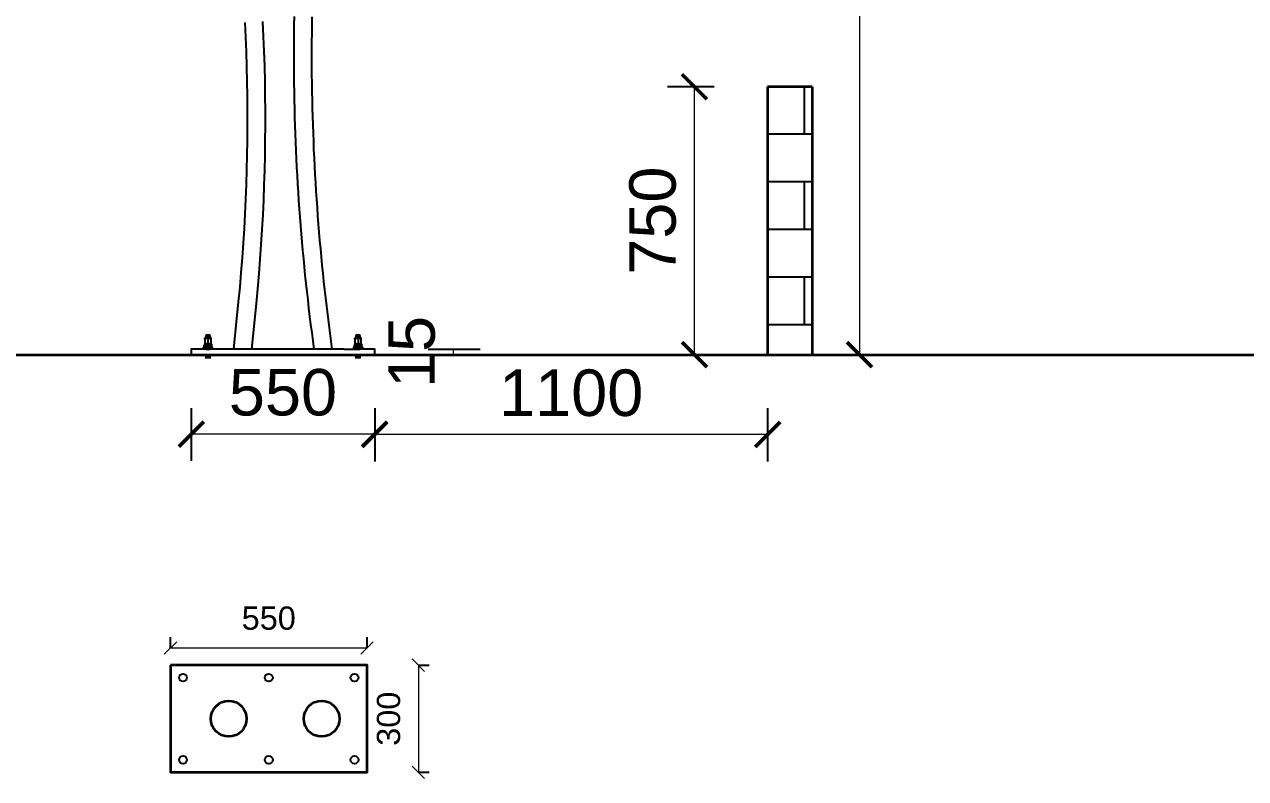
# Model space of a CAD drawing. Header units: millimetres. Extents: x 19543921 to 20171754, y -3528062 to -3222959.
# Drawn here: x 19561023 to 19564441, y -3278922 to -3276811 of the extents above; entities that cross this region are included whole.
import ezdxf

# ---------------------------------------------------------------- set-up
doc = ezdxf.new("R2010")
doc.units = ezdxf.units.MM
doc.header["$MEASUREMENT"] = 0
doc.header["$PDMODE"] = 35
doc.layers.get('Defpoints').update_dxf_attribs({"color": 169})
doc.layers.add('Dimension', color=4, linetype='Continuous', lineweight=9)
doc.layers.add('wall', color=1, linetype='Continuous', lineweight=35)
doc.styles.add('ordinary', font='arial.ttf')
doc.dimstyles.new('Copy of outer dimension', dxfattribs={"dimtxt": 65, "dimasz": 35, "dimexe": 30, "dimexo": 150, "dimgap": 50, "dimtad": 1, "dimdec": 0, "dimrnd": 5, "dimzin": 12, "dimdsep": 46, "dimtxsty": 'ordinary', "dimblk1": 'OBLIQUE', "dimblk2": 'OBLIQUE', "dimsah": 1, "dimcen": 0.09, "dimclrd": 256, "dimclre": 256, "dimclrt": 256, "dimadec": 0, "dimazin": 3, "dimtfac": 1, "dimtdec": 0, "dimtix": 1, "dimtmove": 1, "dimatfit": 2, "dimldrblk": 'leaderarrow', "dimfxl": 30, "dimfxlon": 1, "dimtolj": 1, "dimtzin": 12, "dimlwd": -1, "dimarcsym": 0})
doc.dimstyles.new('outer dimension', dxfattribs={"dimtxt": 130, "dimasz": 70, "dimexe": 75, "dimexo": 150, "dimgap": 50, "dimtad": 1, "dimdec": 0, "dimrnd": 5, "dimzin": 12, "dimdsep": 46, "dimtxsty": 'ordinary', "dimblk": 'ARCHTICK', "dimcen": 0.09, "dimclrd": 256, "dimclre": 256, "dimclrt": 256, "dimadec": 0, "dimazin": 3, "dimtfac": 1, "dimtdec": 0, "dimtix": 1, "dimtmove": 1, "dimatfit": 2, "dimldrblk": 'ARCHTICK', "dimfxl": 75, "dimfxlon": 1, "dimtolj": 1, "dimtzin": 12, "dimlwd": -1, "dimarcsym": 0})

# ---------------------------------------------------------------- blocks, each defined once
blk = doc.blocks.new('_OBLIQUE')
at = {"color": 0, "linetype": 'ByBlock'}
blk.add_line((-0.5, -0.5), (0.5, 0.5), dxfattribs=at)
blk = doc.blocks.new('*D24')
at = {"layer": 'Defpoints', "color": 0, "linetype": 'Continuous', "ltscale": 1000, "transparency": 16777216}
for p in [(19561981.7, -3278556.8), (19561431.7, -3278604.8), (19561981.7, -3278604.8)]:
    blk.add_point(p, dxfattribs=at)
at = {"layer": 'Dimension', "linetype": 'Continuous', "lineweight": -2, "ltscale": 1000, "transparency": 16777216}
for p, q in [((19561431.7, -3278556.8), (19561431.7, -3278526.8)), ((19561981.7, -3278556.8), (19561981.7, -3278526.8))]:
    blk.add_line(p, q, dxfattribs=at)
at = {"layer": 'Dimension', "ltscale": 1000, "transparency": 16777216}
blk.add_line((19561431.7, -3278556.8), (19561981.7, -3278556.8), dxfattribs=at)
at = {"layer": 'Dimension', "linetype": 'Continuous', "ltscale": 1000, "transparency": 16777216, "xscale": 35, "yscale": 35, "zscale": 35, "rotation": 180}
blk.add_blockref('_OBLIQUE', (19561431.7, -3278556.8), dxfattribs=at)
at = {"layer": 'Dimension', "linetype": 'Continuous', "ltscale": 1000, "transparency": 16777216, "xscale": 35, "yscale": 35, "zscale": 35}
blk.add_blockref('_OBLIQUE', (19561981.7, -3278556.8), dxfattribs=at)
at = {"layer": 'Dimension', "linetype": 'Continuous', "ltscale": 1000, "transparency": 16777216, "insert": (19561706.7, -3278473.6), "char_height": 65, "attachment_point": 5, "style": 'ordinary'}
blk.add_mtext('\\A1;550', dxfattribs=at)
blk = doc.blocks.new('leaderarrow')
at = {"linetype": 'Continuous'}
blk.add_line((0, 0), (-1, 0), dxfattribs=at)
at = {"linetype": 'Continuous', "const_width": 0.177}
blk.add_lwpolyline([(-0.5, 0.5), (0, 0), (-0.5, -0.5)], dxfattribs=at)
blk = doc.blocks.new('*D25')
at = {"layer": 'Defpoints', "color": 0, "linetype": 'Continuous', "ltscale": 1000, "transparency": 16777216}
for p in [(19561981.7, -3278604.8), (19561981.7, -3278904.8), (19562125.5, -3278904.8)]:
    blk.add_point(p, dxfattribs=at)
at = {"layer": 'Dimension', "linetype": 'Continuous', "lineweight": -2, "ltscale": 1000, "transparency": 16777216}
for p, q in [((19562125.5, -3278604.8), (19562155.5, -3278604.8)), ((19562125.5, -3278904.8), (19562155.5, -3278904.8))]:
    blk.add_line(p, q, dxfattribs=at)
at = {"layer": 'Dimension', "ltscale": 1000, "transparency": 16777216}
blk.add_line((19562125.5, -3278604.8), (19562125.5, -3278904.8), dxfattribs=at)
at = {"layer": 'Dimension', "linetype": 'Continuous', "ltscale": 1000, "transparency": 16777216, "xscale": 35, "yscale": 35, "zscale": 35}
for p, rotation in [((19562125.5, -3278604.8), 90), ((19562125.5, -3278904.8), 270)]:
    blk.add_blockref('_OBLIQUE', p, dxfattribs=dict(at, rotation=rotation))
at = {"layer": 'Dimension', "linetype": 'Continuous', "ltscale": 1000, "transparency": 16777216, "insert": (19562042.3, -3278754.8), "char_height": 65, "attachment_point": 5, "rotation": 90, "style": 'ordinary'}
blk.add_mtext('\\A1;300', dxfattribs=at)
blk = doc.blocks.new('_ArchTick')
at = {"color": 0, "linetype": 'ByBlock', "const_width": 0.15}
blk.add_lwpolyline([(-0.5, -0.5), (0.5, 0.5)], dxfattribs=at)
blk = doc.blocks.new('*D26')
at = {"layer": 'Defpoints', "color": 0, "linetype": 'Continuous', "ltscale": 1000, "transparency": 16777216}
for p in [(19563233.9, -3274738.2), (19563095.7, -3277735.8), (19563359.9, -3277735.8)]:
    blk.add_point(p, dxfattribs=at)
at = {"layer": 'Dimension', "linetype": 'Continuous', "lineweight": -2, "ltscale": 1000, "transparency": 16777216}
for p, q in [((19563359.9, -3274738.2), (19563434.9, -3274738.2)), ((19563284.9, -3277735.8), (19563434.9, -3277735.8))]:
    blk.add_line(p, q, dxfattribs=at)
at = {"layer": 'Dimension', "ltscale": 1000, "transparency": 16777216}
blk.add_line((19563359.9, -3274738.2), (19563359.9, -3277735.8), dxfattribs=at)
at = {"layer": 'Dimension', "linetype": 'Continuous', "ltscale": 1000, "transparency": 16777216, "xscale": 70, "yscale": 70, "zscale": 70}
for p, rotation in [((19563359.9, -3274738.2), 90), ((19563359.9, -3277735.8), 270)]:
    blk.add_blockref('_ArchTick', p, dxfattribs=dict(at, rotation=rotation))
at = {"layer": 'Dimension', "linetype": 'Continuous', "ltscale": 1000, "transparency": 16777216, "insert": (19563243.5, -3276237), "char_height": 130, "attachment_point": 5, "rotation": 90, "style": 'ordinary'}
blk.add_mtext('\\A1;3000', dxfattribs=at)
blk = doc.blocks.new('*D28')
at = {"layer": 'Defpoints', "color": 0, "linetype": 'Continuous', "ltscale": 1000, "transparency": 16777216}
for p in [(19561489.6, -3277735.8), (19562003.2, -3277735.8), (19561489.6, -3277958.3)]:
    blk.add_point(p, dxfattribs=at)
at = {"layer": 'Dimension', "linetype": 'Continuous', "lineweight": -2, "ltscale": 1000, "transparency": 16777216}
for p, q in [((19561489.6, -3277885.8), (19561489.6, -3278033.3)), ((19562003.2, -3277885.8), (19562003.2, -3278033.3))]:
    blk.add_line(p, q, dxfattribs=at)
at = {"layer": 'Dimension', "ltscale": 1000, "transparency": 16777216}
blk.add_line((19562003.2, -3277958.3), (19561489.6, -3277958.3), dxfattribs=at)
at = {"layer": 'Dimension', "linetype": 'Continuous', "ltscale": 1000, "transparency": 16777216, "xscale": 70, "yscale": 70, "zscale": 70, "rotation": 180}
blk.add_blockref('_ArchTick', (19561489.6, -3277958.3), dxfattribs=at)
at = {"layer": 'Dimension', "linetype": 'Continuous', "ltscale": 1000, "transparency": 16777216, "xscale": 70, "yscale": 70, "zscale": 70}
blk.add_blockref('_ArchTick', (19562003.2, -3277958.3), dxfattribs=at)
at = {"layer": 'Dimension', "linetype": 'Continuous', "ltscale": 1000, "transparency": 16777216, "insert": (19561746.4, -3277841.9), "char_height": 130, "attachment_point": 5, "style": 'ordinary'}
blk.add_mtext('\\A1;550', dxfattribs=at)
blk = doc.blocks.new('*D29')
at = {"layer": 'Defpoints', "color": 0, "linetype": 'Continuous', "ltscale": 1000, "transparency": 16777216}
for p in [(19562003.2, -3277735.8), (19563103.2, -3277735.8), (19562003.2, -3277959.5)]:
    blk.add_point(p, dxfattribs=at)
at = {"layer": 'Dimension', "linetype": 'Continuous', "lineweight": -2, "ltscale": 1000, "transparency": 16777216}
for p, q in [((19562003.2, -3277885.8), (19562003.2, -3278034.5)), ((19563103.2, -3277885.8), (19563103.2, -3278034.5))]:
    blk.add_line(p, q, dxfattribs=at)
at = {"layer": 'Dimension', "ltscale": 1000, "transparency": 16777216}
blk.add_line((19563103.2, -3277959.5), (19562003.2, -3277959.5), dxfattribs=at)
at = {"layer": 'Dimension', "linetype": 'Continuous', "ltscale": 1000, "transparency": 16777216, "xscale": 70, "yscale": 70, "zscale": 70, "rotation": 180}
blk.add_blockref('_ArchTick', (19562003.2, -3277959.5), dxfattribs=at)
at = {"layer": 'Dimension', "linetype": 'Continuous', "ltscale": 1000, "transparency": 16777216, "xscale": 70, "yscale": 70, "zscale": 70}
blk.add_blockref('_ArchTick', (19563103.2, -3277959.5), dxfattribs=at)
at = {"layer": 'Dimension', "linetype": 'Continuous', "ltscale": 1000, "transparency": 16777216, "insert": (19562553.2, -3277843.2), "char_height": 130, "attachment_point": 5, "style": 'ordinary'}
blk.add_mtext('\\A1;1100', dxfattribs=at)
blk = doc.blocks.new('*D30')
at = {"layer": 'Defpoints', "color": 0, "linetype": 'Continuous', "ltscale": 1000, "transparency": 16777216}
for p in [(19562898.1, -3276985.8), (19563103.2, -3276985.8), (19562619.7, -3277735.8)]:
    blk.add_point(p, dxfattribs=at)
at = {"layer": 'Dimension', "linetype": 'Continuous', "lineweight": -2, "ltscale": 1000, "transparency": 16777216}
for p, q in [((19562953.2, -3276985.8), (19562823.1, -3276985.8)), ((19562823.1, -3277735.8), (19562973.1, -3277735.8))]:
    blk.add_line(p, q, dxfattribs=at)
at = {"layer": 'Dimension', "ltscale": 1000, "transparency": 16777216}
blk.add_line((19562898.1, -3277735.8), (19562898.1, -3276985.8), dxfattribs=at)
at = {"layer": 'Dimension', "linetype": 'Continuous', "ltscale": 1000, "transparency": 16777216, "xscale": 70, "yscale": 70, "zscale": 70}
for p, rotation in [((19562898.1, -3276985.8), 90), ((19562898.1, -3277735.8), 270)]:
    blk.add_blockref('_ArchTick', p, dxfattribs=dict(at, rotation=rotation))
at = {"layer": 'Dimension', "linetype": 'Continuous', "ltscale": 1000, "transparency": 16777216, "insert": (19562781.7, -3277360.8), "char_height": 130, "attachment_point": 5, "rotation": 90, "style": 'ordinary'}
blk.add_mtext('\\A1;750', dxfattribs=at)
blk = doc.blocks.new('*D32')
at = {"layer": 'Defpoints', "color": 0, "linetype": 'Continuous', "ltscale": 1000, "transparency": 16777216}
for p in [(19562003.2, -3277720.7), (19562003.2, -3277735.8), (19562223.7, -3277720.7)]:
    blk.add_point(p, dxfattribs=at)
at = {"layer": 'Dimension', "linetype": 'Continuous', "lineweight": -2, "ltscale": 1000, "transparency": 16777216}
for p, q in [((19562153.2, -3277720.7), (19562298.7, -3277720.7)), ((19562153.2, -3277735.8), (19562298.7, -3277735.8))]:
    blk.add_line(p, q, dxfattribs=at)
at = {"layer": 'Dimension', "ltscale": 1000, "transparency": 16777216}
blk.add_line((19562223.7, -3277735.8), (19562223.7, -3277720.7), dxfattribs=at)
at = {"layer": 'Dimension', "linetype": 'Continuous', "ltscale": 1000, "transparency": 16777216, "insert": (19562107.3, -3277728.3), "char_height": 130, "attachment_point": 5, "rotation": 90, "style": 'ordinary'}
blk.add_mtext('\\A1;15', dxfattribs=at)

msp = doc.modelspace()

# ---------------------------------------------------------------- hatches: boundary and pattern name
at = {"linetype": 'Continuous', "ltscale": 1000}
h = msp.add_hatch(dxfattribs=at)
h.set_pattern_fill('AR-BRSTD', color=0, scale=50)
h.set_pattern_definition([(0, (-80393.75, 15826.63), (0, 133.35), []), (90, (-80393.75, 15826.63), (-200, 133.35), [133.35, -133.35])])
h.paths.add_polyline_path([(19563228.2, -3276985.8), (19563103.2, -3276985.8), (19563103.2, -3277735.8), (19563228.2, -3277735.8)])

# ---------------------------------------------------------------- linework, layer by layer
for p, q in [((19561530.2, -3277689.2), (19561531.3, -3277687.7)), ((19561530.2, -3277706), (19561530.2, -3277705.6)), ((19561540.6, -3277689.5), (19561540.7, -3277689.5)), ((19561541.3, -3277684.6), (19561542.3, -3277686.1)), ((19561542.3, -3277706), (19561542.3, -3277705.6)), ((19561950.5, -3277689.2), (19561951.5, -3277687.7)), ((19561950.5, -3277706), (19561950.5, -3277705.6)), ((19561960.8, -3277689.5), (19561961, -3277689.5)), ((19561961.6, -3277684.6), (19561962.6, -3277686.1)), ((19561962.6, -3277706), (19561962.6, -3277705.6)), ((19561526.3, -3277713.4), (19561526.3, -3277708.8)), ((19561530.2, -3277707.6), (19561530.6, -3277708.1)), ((19561530.2, -3277713.4), (19561530.2, -3277712.8)), ((19561530.2, -3277719.8), (19561530.3, -3277719.7)), ((19561530.2, -3277741.3), (19561531.3, -3277739.7)), ((19561530.6, -3277715.9), (19561530.5, -3277715.9)), ((19561530.6, -3277715.9), (19561530.5, -3277715.9)), ((19561530.6, -3277715.9), (19561530.5, -3277715.9)), ((19561530.6, -3277715.9), (19561530.5, -3277715.9)), ((19561530.6, -3277715.9), (19561530.5, -3277715.9)), ((19561530.6, -3277715.9), (19561530.5, -3277715.9)), ((19561530.6, -3277715.9), (19561530.5, -3277715.9)), ((19561530.6, -3277715.9), (19561530.5, -3277715.9)), ((19561530.6, -3277715.9), (19561530.5, -3277715.9)), ((19561530.6, -3277715.9), (19561530.5, -3277715.9)), ((19561530.8, -3277715.9), (19561531.3, -3277715.2)), ((19561533.6, -3277716.8), (19561531.6, -3277716.8)), ((19561533.6, -3277718.3), (19561531.6, -3277718.3)), ((19561541.5, -3277711.9), (19561541.3, -3277712.2)), ((19561541.3, -3277739.7), (19561542.3, -3277741.3)), ((19561542.4, -3277715.1), (19561542.2, -3277715.1)), ((19561542.3, -3277719.7), (19561542.3, -3277719.8)), ((19561546.2, -3277706.5), (19561546.2, -3277711.1)), ((19561918.2, -3277720.7), (19561834.1, -3277720.7)), ((19561946.6, -3277713.4), (19561946.6, -3277708.8)), ((19561950.4, -3277713.4), (19561950.4, -3277712.8)), ((19561950.5, -3277707.6), (19561950.9, -3277708.1)), ((19561950.5, -3277719.8), (19561950.6, -3277719.7)), ((19561950.5, -3277741.3), (19561951.5, -3277739.7)), ((19561950.9, -3277715.9), (19561950.7, -3277715.9)), ((19561950.9, -3277715.9), (19561950.7, -3277715.9)), ((19561950.9, -3277715.9), (19561950.7, -3277715.9)), ((19561950.9, -3277715.9), (19561950.7, -3277715.9)), ((19561950.9, -3277715.9), (19561950.7, -3277715.9)), ((19561950.9, -3277715.9), (19561950.7, -3277715.9)), ((19561950.9, -3277715.9), (19561950.7, -3277715.9)), ((19561950.9, -3277715.9), (19561950.7, -3277715.9)), ((19561950.9, -3277715.9), (19561950.7, -3277715.9)), ((19561950.9, -3277715.9), (19561950.7, -3277715.9)), ((19561951, -3277715.9), (19561951.5, -3277715.2)), ((19561953.8, -3277716.8), (19561951.8, -3277716.8)), ((19561953.8, -3277718.3), (19561951.8, -3277718.3)), ((19561961.7, -3277711.9), (19561961.6, -3277712.2)), ((19561961.6, -3277739.7), (19561962.6, -3277741.3)), ((19561962.6, -3277715.1), (19561962.4, -3277715.1)), ((19561962.5, -3277719.7), (19561962.6, -3277719.8)), ((19561966.5, -3277706.5), (19561966.5, -3277711.1))]:
    msp.add_line(p, q)
for points in [[(19561639.4, -3276806.3), (19561641.4, -3276847.4), (19561643, -3276888.5), (19561644.4, -3276929.7), (19561645.4, -3276971), (19561646, -3277012.2), (19561646.4, -3277053.4), (19561646.4, -3277094.7), (19561646.1, -3277135.9), (19561645.5, -3277177.2), (19561644.6, -3277218.4), (19561643.3, -3277259.6), (19561641.7, -3277300.8), (19561639.8, -3277341.9), (19561637.6, -3277383), (19561635, -3277424), (19561632.1, -3277465), (19561628.9, -3277505.9), (19561625.4, -3277546.8), (19561621.5, -3277587.5), (19561607.9, -3277720.7)], [(19561689.3, -3276803.7), (19561691.3, -3276845.2), (19561693, -3276886.7), (19561694.3, -3276928.3), (19561695.4, -3276969.9), (19561696, -3277011.6), (19561696.4, -3277053.2), (19561696.4, -3277094.8), (19561696.1, -3277136.5), (19561695.5, -3277178.1), (19561694.6, -3277219.7), (19561693.3, -3277261.3), (19561691.7, -3277302.9), (19561689.7, -3277344.4), (19561687.5, -3277385.9), (19561684.9, -3277427.3), (19561682, -3277468.7), (19561678.7, -3277510), (19561675.2, -3277551.3), (19561671.3, -3277592.5), (19561658.1, -3277720.7)], [(19561834.1, -3277720.7), (19561831, -3277697.5), (19561827.9, -3277674.6), (19561824.9, -3277651.6), (19561822.1, -3277628.6), (19561819.3, -3277605.6), (19561816.6, -3277582.6), (19561814, -3277559.5), (19561811.5, -3277536.4), (19561809, -3277513.3), (19561806.7, -3277490.2), (19561804.5, -3277467), (19561802.3, -3277443.8), (19561800.2, -3277420.6), (19561798.2, -3277397.4), (19561796.4, -3277374.2), (19561794.6, -3277350.9), (19561792.8, -3277327.6), (19561791.2, -3277304.3), (19561789.7, -3277281), (19561788.2, -3277257.7), (19561786.9, -3277234.4), (19561785.6, -3277211), (19561784.5, -3277187.6), (19561783.4, -3277164.3), (19561782.4, -3277140.9), (19561781.5, -3277117.5), (19561780.7, -3277094.1), (19561780, -3277070.6), (19561779.3, -3277047.2), (19561778.8, -3277023.8), (19561778.4, -3277000.4), (19561778, -3276976.9), (19561777.7, -3276953.5), (19561777.6, -3276930.1), (19561777.5, -3276906.6), (19561777.5, -3276883.2), (19561777.6, -3276859.7), (19561777.8, -3276836.3), (19561778, -3276812.8), (19561778.4, -3276789.4)], [(19561884.6, -3277720.7), (19561880.5, -3277690.8), (19561877.5, -3277668.1), (19561874.5, -3277645.3), (19561871.7, -3277622.5), (19561868.9, -3277599.7), (19561866.3, -3277576.9), (19561863.7, -3277554), (19561861.2, -3277531.1), (19561858.8, -3277508.2), (19561856.5, -3277485.3), (19561854.2, -3277462.3), (19561852.1, -3277439.3), (19561850, -3277416.3), (19561848.1, -3277393.3), (19561846.2, -3277370.2), (19561844.4, -3277347.1), (19561842.7, -3277324.1), (19561841.1, -3277301), (19561839.6, -3277277.8), (19561838.2, -3277254.7), (19561836.8, -3277231.6), (19561835.6, -3277208.4), (19561834.4, -3277185.2), (19561833.3, -3277162), (19561832.4, -3277138.8), (19561831.5, -3277115.6), (19561830.7, -3277092.4), (19561830, -3277069.2), (19561829.3, -3277046), (19561828.8, -3277022.7), (19561828.4, -3276999.5), (19561828, -3276976.3), (19561827.7, -3276953), (19561827.6, -3276929.8), (19561827.5, -3276906.5), (19561827.5, -3276883.3), (19561827.6, -3276860), (19561827.8, -3276836.8), (19561828, -3276813.5), (19561828.4, -3276790.3)], [(19561530.7, -3277689.8), (19561530.4, -3277689.5), (19561531.8, -3277689.5), (19561530.7, -3277689.8), (19561530.4, -3277689.9), (19561529.8, -3277690), (19561527.4, -3277691.8), (19561527.4, -3277703.7)], [(19561527.4, -3277691.8), (19561527.4, -3277689.5), (19561530.2, -3277689.5), (19561530.4, -3277689.9)], [(19561531.3, -3277684.6), (19561530.2, -3277683.1), (19561542.3, -3277683.1), (19561541.3, -3277681.5), (19561531.3, -3277681.5), (19561530.2, -3277683.1)], [(19561542.3, -3277683.1), (19561541.3, -3277684.6), (19561531.3, -3277684.6), (19561530.2, -3277686.1), (19561542.3, -3277686.1), (19561541.3, -3277687.7)], [(19561530.2, -3277686.1), (19561531.3, -3277687.7), (19561541.3, -3277687.7), (19561542.3, -3277689.2)], [(19561542.1, -3277689.9), (19561542.3, -3277689.5), (19561542.1, -3277689.5), (19561542.3, -3277689.2), (19561530.2, -3277689.2), (19561530.4, -3277689.5), (19561530.2, -3277689.5)], [(19561542.4, -3277706.5), (19561546.2, -3277706.5), (19561545.9, -3277706.7), (19561544.9, -3277706.9), (19561543.3, -3277707.1), (19561542.1, -3277707.2), (19561541.2, -3277707.3), (19561538.9, -3277707.5), (19561538, -3277707.6), (19561537.3, -3277707.6), (19561530.2, -3277707.6), (19561531.3, -3277706), (19561531.1, -3277705.9)], [(19561534.8, -3277690.7), (19561535.3, -3277691.1), (19561537.3, -3277691.1), (19561537.8, -3277690.7), (19561534.8, -3277690.7), (19561533.9, -3277690), (19561532, -3277689.5), (19561531.8, -3277689.5)], [(19561536.3, -3277691.8), (19561536.3, -3277703.7), (19561533.9, -3277705.5), (19561532, -3277706), (19561531.9, -3277706), (19561531.8, -3277706)], [(19561532, -3277689.5), (19561540.6, -3277689.5), (19561538.7, -3277690), (19561537.8, -3277690.7)], [(19561532, -3277706), (19561532.7, -3277706), (19561533.3, -3277706), (19561533.8, -3277706), (19561534, -3277706), (19561534.7, -3277706), (19561535, -3277706), (19561536.3, -3277706), (19561537.6, -3277706), (19561537.8, -3277706), (19561538.6, -3277706), (19561538.8, -3277706), (19561539.3, -3277706), (19561539.8, -3277706), (19561540.6, -3277706)], [(19561537.3, -3277691.1), (19561536.3, -3277691.8), (19561535.3, -3277691.1)], [(19561545.2, -3277703.7), (19561542.8, -3277705.5), (19561542.3, -3277705.6), (19561541.4, -3277705.9), (19561540.7, -3277706), (19561540.6, -3277706), (19561540.6, -3277706), (19561538.7, -3277705.5), (19561536.3, -3277703.7)], [(19561541.9, -3277689.8), (19561540.7, -3277689.5), (19561542.1, -3277689.5), (19561541.9, -3277689.8), (19561542.1, -3277689.9), (19561542.8, -3277690), (19561545.2, -3277691.8), (19561545.2, -3277689.5), (19561542.3, -3277689.5)], [(19561540.7, -3277706), (19561541.1, -3277706), (19561541.3, -3277706), (19561541.8, -3277706.8), (19561542.1, -3277707.2)], [(19561541.4, -3277705.9), (19561541.3, -3277706), (19561541.5, -3277706), (19561542.3, -3277706), (19561545.2, -3277706), (19561545.2, -3277703.7), (19561545.2, -3277691.8)], [(19561950.9, -3277689.8), (19561950.7, -3277689.5), (19561952.1, -3277689.5), (19561950.9, -3277689.8), (19561950.7, -3277689.9), (19561950, -3277690), (19561947.6, -3277691.8), (19561947.6, -3277703.7)], [(19561947.6, -3277691.8), (19561947.6, -3277689.5), (19561950.5, -3277689.5), (19561950.7, -3277689.9)], [(19561951.5, -3277684.6), (19561950.5, -3277683.1), (19561962.6, -3277683.1), (19561961.6, -3277681.5), (19561951.5, -3277681.5), (19561950.5, -3277683.1)], [(19561962.6, -3277683.1), (19561961.6, -3277684.6), (19561951.5, -3277684.6), (19561950.5, -3277686.1), (19561962.6, -3277686.1), (19561961.6, -3277687.7)], [(19561950.5, -3277686.1), (19561951.5, -3277687.7), (19561961.6, -3277687.7), (19561962.6, -3277689.2)], [(19561962.4, -3277689.9), (19561962.6, -3277689.5), (19561962.3, -3277689.5), (19561962.6, -3277689.2), (19561950.5, -3277689.2), (19561950.7, -3277689.5), (19561950.5, -3277689.5)], [(19561962.6, -3277706.5), (19561966.5, -3277706.5), (19561966.1, -3277706.7), (19561965.1, -3277706.9), (19561963.6, -3277707.1), (19561962.4, -3277707.2), (19561961.5, -3277707.3), (19561959.1, -3277707.5), (19561958.2, -3277707.6), (19561957.6, -3277707.6), (19561950.5, -3277707.6), (19561951.5, -3277706), (19561951.4, -3277705.9)], [(19561955, -3277690.7), (19561955.5, -3277691.1), (19561957.5, -3277691.1), (19561958, -3277690.7), (19561955, -3277690.7), (19561954.1, -3277690), (19561952.3, -3277689.5), (19561952.1, -3277689.5)], [(19561956.5, -3277691.8), (19561956.5, -3277703.7), (19561954.1, -3277705.5), (19561952.3, -3277706), (19561952.2, -3277706), (19561952.1, -3277706)], [(19561952.3, -3277689.5), (19561960.8, -3277689.5), (19561958.9, -3277690), (19561958, -3277690.7)], [(19561952.3, -3277706), (19561953, -3277706), (19561953.5, -3277706), (19561954, -3277706), (19561954.2, -3277706), (19561955, -3277706), (19561955.2, -3277706), (19561956.5, -3277706), (19561957.8, -3277706), (19561958.1, -3277706), (19561958.8, -3277706), (19561959, -3277706), (19561959.6, -3277706), (19561960.1, -3277706), (19561960.8, -3277706)], [(19561957.5, -3277691.1), (19561956.5, -3277691.8), (19561955.5, -3277691.1)], [(19561965.4, -3277703.7), (19561963, -3277705.5), (19561962.6, -3277705.6), (19561961.7, -3277705.9), (19561961, -3277706), (19561960.9, -3277706), (19561960.8, -3277706), (19561958.9, -3277705.5), (19561956.5, -3277703.7)], [(19561962.2, -3277689.8), (19561961, -3277689.5), (19561962.3, -3277689.5), (19561962.2, -3277689.8), (19561962.4, -3277689.9), (19561963, -3277690), (19561965.4, -3277691.8), (19561965.4, -3277689.5), (19561962.6, -3277689.5)], [(19561961, -3277706), (19561961.4, -3277706), (19561961.6, -3277706), (19561962.1, -3277706.8), (19561962.4, -3277707.2)], [(19561961.7, -3277705.9), (19561961.6, -3277706), (19561961.8, -3277706), (19561962.6, -3277706), (19561965.4, -3277706), (19561965.4, -3277703.7), (19561965.4, -3277691.8)], [(19561530.8, -3277720.7), (19561541.7, -3277720.7), (19561542.3, -3277719.8), (19561530.2, -3277719.8), (19561530.8, -3277720.7), (19561489.6, -3277720.7), (19561489.6, -3277735.8), (19561530.7, -3277735.8), (19561541.9, -3277735.8), (19561950.9, -3277735.8), (19561962.1, -3277735.8), (19562003.2, -3277735.8), (19562003.2, -3277720.7), (19561962, -3277720.7)], [(19561526.7, -3277709), (19561526.3, -3277708.8), (19561526.7, -3277708.6), (19561527.7, -3277708.5), (19561529.3, -3277708.3), (19561530.6, -3277708.1), (19561531.3, -3277708.1), (19561533.7, -3277707.9), (19561536.3, -3277707.7), (19561537.3, -3277707.6), (19561537.9, -3277707.5), (19561539.3, -3277707.3), (19561540.6, -3277707.1), (19561541.6, -3277706.9), (19561541.6, -3277706.7), (19561541.6, -3277706.9), (19561541.6, -3277706.7), (19561541.6, -3277706.9), (19561541.6, -3277706.7), (19561541.6, -3277706.9), (19561541.6, -3277706.7), (19561541.6, -3277706.9), (19561541.6, -3277706.7), (19561541.6, -3277706.9), (19561541.6, -3277706.7), (19561541.6, -3277706.9), (19561541.8, -3277706.8), (19561542.2, -3277706.7), (19561542.4, -3277706.5)], [(19561527.7, -3277713.8), (19561526.7, -3277713.6), (19561526.3, -3277713.4), (19561526.7, -3277713.2), (19561527.7, -3277713.1), (19561529.3, -3277712.9), (19561530.2, -3277712.8), (19561530.9, -3277712.7)], [(19561545.9, -3277711.1), (19561546.2, -3277711.1), (19561545.9, -3277711.3), (19561544.9, -3277711.5), (19561543.3, -3277711.7), (19561542.4, -3277711.8), (19561541.5, -3277711.9), (19561541.2, -3277711.9), (19561538.9, -3277712.1), (19561538, -3277712.2), (19561541.3, -3277712.2), (19561542.3, -3277713.7), (19561530.6, -3277713.7), (19561530.2, -3277713.7), (19561530.5, -3277714.1), (19561529.3, -3277714), (19561527.7, -3277713.8)], [(19561530.2, -3277713.7), (19561530.3, -3277713.6), (19561530.6, -3277713.2), (19561530.9, -3277712.7), (19561531.3, -3277712.7), (19561533.7, -3277712.5), (19561536.3, -3277712.3), (19561538, -3277712.2)], [(19561536.3, -3277712.3), (19561534.7, -3277712.5), (19561533.2, -3277712.7), (19561532, -3277712.9), (19561531, -3277713.1), (19561530.6, -3277713.2), (19561530.4, -3277713.2), (19561530.2, -3277713.4), (19561530.3, -3277713.6), (19561530.4, -3277713.6), (19561530.6, -3277713.7), (19561531, -3277713.8), (19561532, -3277714), (19561533.2, -3277714.2), (19561534.7, -3277714.4), (19561536.3, -3277714.6), (19561537.9, -3277714.8), (19561539.3, -3277715), (19561540.6, -3277715.2), (19561540.9, -3277715.2)], [(19561531.3, -3277736.7), (19561530.2, -3277738.2), (19561542.3, -3277738.2), (19561541.3, -3277736.7)], [(19561530.2, -3277738.2), (19561531.3, -3277739.7), (19561541.3, -3277739.7), (19561542.3, -3277738.2)], [(19561541.6, -3277715), (19561541.5, -3277715), (19561541.2, -3277715), (19561538.9, -3277714.8), (19561536.3, -3277714.6), (19561533.7, -3277714.4), (19561531.3, -3277714.2), (19561530.5, -3277714.1), (19561531.3, -3277715.2), (19561540.9, -3277715.2), (19561541.3, -3277715.2), (19561541.5, -3277715), (19561542.3, -3277713.7)], [(19561541.9, -3277735.8), (19561541.3, -3277736.7), (19561531.3, -3277736.7), (19561530.7, -3277735.8)], [(19561541.2, -3277715.3), (19561541.4, -3277715.3), (19561541.6, -3277715.3), (19561542.2, -3277715.5), (19561542.4, -3277715.7)], [(19561541.3, -3277715.2), (19561541.4, -3277715.3), (19561541.7, -3277715.9)], [(19561834.1, -3277720.7), (19561658.2, -3277720.7), (19561574.1, -3277720.7), (19561541.7, -3277720.7)], [(19561545.9, -3277710.9), (19561546.2, -3277711.1), (19561546.2, -3277715.7), (19561542.4, -3277715.7), (19561542.4, -3277715.1), (19561542.4, -3277711.8)], [(19561918.2, -3277720.7), (19561951.1, -3277720.7), (19561962, -3277720.7), (19561962.6, -3277719.8), (19561950.5, -3277719.8), (19561951.1, -3277720.7)], [(19561946.9, -3277709), (19561946.6, -3277708.8), (19561946.9, -3277708.6), (19561947.9, -3277708.5), (19561949.5, -3277708.3), (19561950.9, -3277708.1), (19561951.6, -3277708.1), (19561954, -3277707.9), (19561956.5, -3277707.7), (19561957.6, -3277707.6), (19561958.1, -3277707.5), (19561959.6, -3277707.3), (19561960.8, -3277707.1), (19561961.8, -3277706.9), (19561961.8, -3277706.7), (19561961.8, -3277706.9), (19561961.8, -3277706.7), (19561961.8, -3277706.9), (19561961.8, -3277706.7), (19561961.8, -3277706.9), (19561961.8, -3277706.7), (19561961.8, -3277706.9), (19561961.8, -3277706.7), (19561961.8, -3277706.9), (19561961.8, -3277706.7), (19561961.8, -3277706.9), (19561962.1, -3277706.8), (19561962.4, -3277706.7), (19561962.6, -3277706.5)], [(19561947.9, -3277713.8), (19561946.9, -3277713.6), (19561946.6, -3277713.4), (19561946.9, -3277713.2), (19561947.9, -3277713.1), (19561949.5, -3277712.9), (19561950.4, -3277712.8), (19561951.1, -3277712.7)], [(19561966.1, -3277711.1), (19561966.5, -3277711.1), (19561966.1, -3277711.3), (19561965.1, -3277711.5), (19561963.6, -3277711.7), (19561962.6, -3277711.8), (19561961.7, -3277711.9), (19561961.5, -3277711.9), (19561959.1, -3277712.1), (19561958.2, -3277712.2), (19561961.6, -3277712.2), (19561962.6, -3277713.7), (19561950.8, -3277713.7), (19561950.5, -3277713.7), (19561950.8, -3277714.1), (19561949.5, -3277714), (19561947.9, -3277713.8)], [(19561956.5, -3277712.3), (19561954.9, -3277712.5), (19561953.5, -3277712.7), (19561952.2, -3277712.9), (19561951.2, -3277713.1), (19561950.8, -3277713.2), (19561950.6, -3277713.2), (19561950.4, -3277713.4), (19561950.6, -3277713.6), (19561950.6, -3277713.6), (19561950.8, -3277713.7), (19561951.2, -3277713.8), (19561952.2, -3277714), (19561953.5, -3277714.2), (19561954.9, -3277714.4), (19561956.5, -3277714.6), (19561958.1, -3277714.8), (19561959.6, -3277715), (19561960.8, -3277715.2), (19561961.2, -3277715.2)], [(19561950.5, -3277713.7), (19561950.6, -3277713.6), (19561950.8, -3277713.2), (19561951.1, -3277712.7), (19561951.6, -3277712.7), (19561954, -3277712.5), (19561956.5, -3277712.3), (19561958.2, -3277712.2)], [(19561951.5, -3277736.7), (19561950.5, -3277738.2), (19561962.6, -3277738.2), (19561961.6, -3277736.7)], [(19561950.5, -3277738.2), (19561951.5, -3277739.7), (19561961.6, -3277739.7), (19561962.6, -3277738.2)], [(19561961.8, -3277715), (19561961.7, -3277715), (19561961.5, -3277715), (19561959.1, -3277714.8), (19561956.5, -3277714.6), (19561954, -3277714.4), (19561951.6, -3277714.2), (19561950.8, -3277714.1), (19561951.5, -3277715.2), (19561961.2, -3277715.2), (19561961.6, -3277715.2), (19561961.7, -3277715), (19561962.6, -3277713.7)], [(19561962.1, -3277735.8), (19561961.6, -3277736.7), (19561951.5, -3277736.7), (19561950.9, -3277735.8)], [(19561961.4, -3277715.3), (19561961.6, -3277715.3), (19561961.8, -3277715.3), (19561962.4, -3277715.5), (19561962.6, -3277715.7)], [(19561961.6, -3277715.2), (19561961.6, -3277715.3), (19561962, -3277715.9)], [(19561966.1, -3277710.9), (19561966.5, -3277711.1), (19561966.5, -3277715.7), (19561962.6, -3277715.7), (19561962.6, -3277715.1), (19561962.6, -3277711.8)], [(19561541.3, -3277742.8), (19561542.3, -3277741.3), (19561530.2, -3277741.3), (19561531.3, -3277742.8)], [(19561961.6, -3277742.8), (19561962.6, -3277741.3), (19561950.5, -3277741.3), (19561951.5, -3277742.8)]]:
    msp.add_lwpolyline(points)
for points in [[(19561530.2, -3277705.6), (19561529.8, -3277705.5), (19561527.4, -3277703.7), (19561527.4, -3277706), (19561530.2, -3277706), (19561531, -3277706), (19561531.3, -3277706), (19561531.4, -3277706), (19561531.8, -3277706), (19561531.1, -3277705.9)], [(19561950.5, -3277705.6), (19561950, -3277705.5), (19561947.6, -3277703.7), (19561947.6, -3277706), (19561950.5, -3277706), (19561951.3, -3277706), (19561951.5, -3277706), (19561951.7, -3277706), (19561952.1, -3277706), (19561951.4, -3277705.9)], [(19561530.8, -3277715.9), (19561523.2, -3277715.9), (19561523.2, -3277719.7), (19561530.3, -3277719.7), (19561542.3, -3277719.7), (19561549.3, -3277719.7), (19561549.3, -3277715.9), (19561541.7, -3277715.9)], [(19561530.6, -3277715.9), (19561530.5, -3277715.9)], [(19561951, -3277715.9), (19561943.5, -3277715.9), (19561943.5, -3277719.7), (19561950.6, -3277719.7), (19561962.5, -3277719.7), (19561969.6, -3277719.7), (19561969.6, -3277715.9), (19561962, -3277715.9)], [(19561950.9, -3277715.9), (19561950.7, -3277715.9)], [(19561531.3, -3277742.8), (19561541.3, -3277742.8), (19561542.3, -3277744.3), (19561530.2, -3277744.3)], [(19561951.5, -3277742.8), (19561961.6, -3277742.8), (19561962.6, -3277744.3), (19561950.5, -3277744.3)]]:
    msp.add_lwpolyline(points, close=True)
at = {"layer": 'wall', "linetype": 'Continuous', "ltscale": 1000}
for p, q in [((19563228.2, -3276985.8), (19563103.2, -3276985.8)), ((19563103.2, -3276985.8), (19563103.2, -3277735.8)), ((19563228.2, -3276985.8), (19563228.2, -3277735.8)), ((19553179, -3277735.8), (19568105.1, -3277735.8))]:
    msp.add_line(p, q, dxfattribs=at)
msp.add_lwpolyline([(19561431.7, -3278604.8), (19561431.7, -3278904.8), (19561981.7, -3278904.8), (19561981.7, -3278604.8)], close=True, dxfattribs=at)
at = {"layer": 'wall', "color": 2, "lineweight": -3}
for centre in [(19561466.7, -3278639.8), (19561706.7, -3278639.8), (19561946.7, -3278639.8), (19561466.7, -3278869.8), (19561706.7, -3278869.8), (19561946.7, -3278869.8)]:
    msp.add_circle(centre, 11, dxfattribs=at)
at = {"layer": 'wall', "linetype": 'Continuous', "ltscale": 1000}
for centre in [(19561594.6, -3278754.8), (19561854.6, -3278754.8)]:
    msp.add_circle(centre, 50, dxfattribs=at)

# ---------------------------------------------------------------- dimensions: what is measured, and where the dimension line sits
at = {"layer": 'Dimension', "linetype": 'Continuous', "ltscale": 1000}
for base, p1, p2, dimstyle, picture, middle in [((19563359.9, -3277735.8), (19563233.9, -3274738.2), (19563095.7, -3277735.8), 'outer dimension', '*D26', (19563243.5, -3276237)), ((19562898.1, -3276985.8), (19562619.7, -3277735.8), (19563103.2, -3276985.8), 'outer dimension', '*D30', (19562781.7, -3277360.8)), ((19562223.7, -3277720.7), (19562003.2, -3277735.8), (19562003.2, -3277720.7), 'outer dimension', '*D32', (19562107.3, -3277728.3)), ((19562125.5, -3278904.8), (19561981.7, -3278604.8), (19561981.7, -3278904.8), 'Copy of outer dimension', '*D25', (19562042.3, -3278754.8))]:
    dim = msp.add_linear_dim(base=base, p1=p1, p2=p2, angle=90, dimstyle=dimstyle, dxfattribs=at)
    dim.commit()
    dim.dimension.update_dxf_attribs({"geometry": picture, "text_midpoint": middle})
dim = msp.add_linear_dim(base=(19561489.6, -3277958.3), p1=(19562003.2, -3277735.8), p2=(19561489.6, -3277735.8), text='550', dimstyle='outer dimension', dxfattribs=at)
dim.commit()
dim.dimension.update_dxf_attribs({"geometry": '*D28', "text_midpoint": (19561746.4, -3277841.9)})
for base, p1, p2, dimstyle, picture, middle in [((19562003.2, -3277959.5), (19563103.2, -3277735.8), (19562003.2, -3277735.8), 'outer dimension', '*D29', (19562553.2, -3277843.2)), ((19561981.7, -3278556.8), (19561431.7, -3278604.8), (19561981.7, -3278604.8), 'Copy of outer dimension', '*D24', (19561706.7, -3278473.6))]:
    dim = msp.add_linear_dim(base=base, p1=p1, p2=p2, dimstyle=dimstyle, dxfattribs=at)
    dim.commit()
    dim.dimension.update_dxf_attribs({"geometry": picture, "text_midpoint": middle})

doc.saveas('drawing.dxf')
